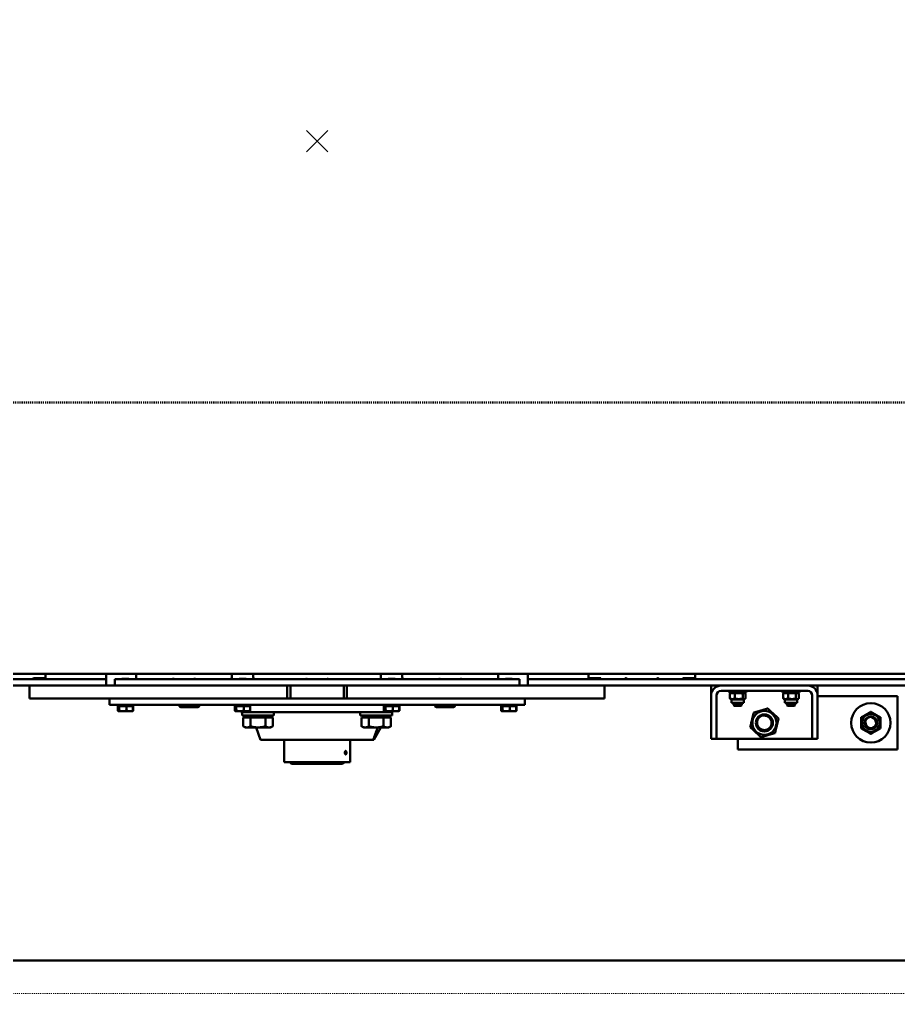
# Model space of a CAD drawing. Header units: centimetres. Extents: x -678439 to 55805, y -426864 to 17948.
# Drawn here: x 46558.7 to 46641.3, y 16632.1 to 16723.5 of the extents above; entities that cross this region are included whole.
import ezdxf

# ---------------------------------------------------------------- set-up
doc = ezdxf.new("R2010")
doc.units = ezdxf.units.CM
doc.header["$LTSCALE"] = 0.01
doc.header["$MEASUREMENT"] = 0
doc.header["$PDMODE"] = 3
for name, pattern in [('AM_ISO09W050', [22.5, 12, -1.5, 3, -1.5, 3, -1.5]), ('Amconstr', [9999, 9999, 0]), ('IKEA Long Dashed', [2.5, 2, -0.5])]:
    doc.linetypes.add(name, pattern=pattern)
doc.layers.get('0').update_dxf_attribs({"lineweight": 0})
for name, color, linetype, lineweight in [('AM_CL', 1, 'Amconstr', 25), ('SSN_PBC-AM_0', 5, 'Continuous', 50), ('SSN_PBC-AM_11', 9, 'AM_ISO09W050', 18)]:
    doc.layers.add(name, color=color, linetype=linetype, lineweight=lineweight)

# ---------------------------------------------------------------- blocks, each defined once
blk = doc.blocks.new('PBC_3190_20-017-10022_D')
at = {"layer": 'AM_CL'}
blk.add_point((1600, 0), dxfattribs=at)
at = {"layer": 'SSN_PBC-AM_0'}
for p, q in [((78, -500), (3122, -500)), ((1345, -500), (1345, -504)), ((1402, -500), (1402, -505)), ((1430, -505), (1430, -500)), ((1520, -503), (1520, -500)), ((1540, -500), (1540, -503)), ((1660, -503), (1660, -500)), ((1680, -500), (1680, -503)), ((1770, -500), (1770, -505)), ((1798, -500), (1798, -505)), ((1855, -504), (1855, -500)), ((1955, -500), (1955, -504)), ((1397, -505), (38, -505)), ((38, -511), (1397, -511)), ((1330, -511), (1330, -523)), ((1333.5, -505), (1333.5, -504.5)), ((1334, -504), (1335.7, -504)), ((1345, -504), (1335.7, -504)), ((1340, -504), (1340, -504.5)), ((1340, -504.5), (1340, -505)), ((1345, -504), (1345, -504.5)), ((1345, -504.5), (1345, -505)), ((1397, -505), (1402, -505)), ((1402, -511), (1397, -511)), ((1402, -511), (1402, -505)), ((1410, -511), (1402, -511)), ((1410, -511), (1410, -505)), ((1790, -505), (1410, -505)), ((1790, -511), (1410, -511)), ((1416.77, -504.8), (1416.57, -505)), ((1416.74, -504.82), (1416.74, -505)), ((1416.77, -504.8), (1423.23, -504.8)), ((1423.23, -504.8), (1423.43, -505)), ((1423.26, -505), (1423.26, -504.82)), ((1485, -505), (1485, -504.5)), ((1485, -505), (1485, -504.5)), ((1526.77, -504.8), (1526.57, -505)), ((1526.74, -504.82), (1526.74, -505)), ((1526.77, -504.8), (1533.23, -504.8)), ((1533.23, -504.8), (1533.43, -505)), ((1533.26, -505), (1533.26, -504.82)), ((1572, -523), (1572, -511)), ((1575, -511), (1575, -523)), ((1625, -511), (1625, -523)), ((1628, -511), (1628, -523)), ((1666.77, -504.8), (1666.57, -505)), ((1666.74, -504.82), (1666.74, -505)), ((1666.77, -504.8), (1673.23, -504.8)), ((1673.23, -504.8), (1673.43, -505)), ((1673.26, -505), (1673.26, -504.82)), ((1715, -504.5), (1715, -505)), ((1715, -505), (1715, -504.5)), ((1776.77, -504.8), (1776.57, -505)), ((1776.74, -504.82), (1776.74, -505)), ((1776.77, -504.8), (1783.23, -504.8)), ((1783.23, -504.8), (1783.43, -505)), ((1783.26, -505), (1783.26, -504.82)), ((1790, -511), (1790, -505)), ((1798, -511), (1790, -511)), ((1798, -505), (1803, -505)), ((1798, -505), (1798, -511)), ((1803, -511), (1798, -511)), ((3162, -505), (1803, -505)), ((3162, -511), (1803, -511)), ((1864.3, -504), (1855, -504)), ((1855, -504.5), (1855, -504)), ((1855, -505), (1855, -504.5)), ((1860, -504.5), (1860, -504)), ((1860, -505), (1860, -504.5)), ((1864.3, -504), (1866, -504)), ((1866.5, -504.5), (1866.5, -505)), ((1870, -523), (1870, -511)), ((1943.5, -505), (1943.5, -504.5)), ((1944, -504), (1945.7, -504)), ((1955, -504), (1945.7, -504)), ((1950, -504), (1950, -504.5)), ((1950, -504.5), (1950, -505)), ((1955, -504), (1955, -504.5)), ((1955, -504.5), (1955, -505)), ((1970, -520.3), (1970, -511)), ((2070, -511), (2070, -520.3)), ((1970, -520.3), (1970, -538.5)), ((1975, -538.5), (1975, -520.3)), ((1979.3, -516), (2060.7, -516)), ((1987, -517.6), (1987, -516)), ((1987, -517.6), (2003, -517.6)), ((1987.58, -518.58), (1987.58, -523.06)), ((1989.18, -517.6), (1988.02, -518.28)), ((1992.25, -518.58), (1992.25, -523.06)), ((1999.68, -518.58), (1999.68, -523.06)), ((2000.82, -517.6), (2001.98, -518.28)), ((2002.42, -518.58), (2002.42, -523.06)), ((2003, -517.6), (2003, -516)), ((2037, -517.6), (2037, -516)), ((2037, -517.6), (2053, -517.6)), ((2037.58, -518.58), (2037.58, -523.06)), ((2039.18, -517.6), (2038.02, -518.28)), ((2042.25, -518.58), (2042.25, -523.06)), ((2049.68, -518.58), (2049.68, -523.06)), ((2050.82, -517.6), (2051.98, -518.28)), ((2052.42, -518.58), (2052.42, -523.06)), ((2053, -517.6), (2053, -516)), ((2065, -538.5), (2065, -520.3)), ((2070, -538.5), (2070, -520.3)), ((2070, -521), (2145, -521)), ((2145, -521), (2145, -571)), ((1335, -523), (1330, -523)), ((1335, -523), (1562, -523)), ((1405, -523), (1405, -529)), ((1410, -529), (1405, -529)), ((1410, -523), (1790, -523)), ((1410, -529), (1790, -529)), ((1425.82, -529.8), (1414.18, -529.8)), ((1414.18, -530.4), (1414.18, -529.8)), ((1416, -529.8), (1416, -529)), ((1424, -529.8), (1424, -529)), ((1425.82, -530.4), (1425.82, -529.8)), ((1470.76, -529), (1470.76, -530.69)), ((1475.38, -529), (1475.38, -530.69)), ((1484.62, -529), (1484.62, -530.69)), ((1489.24, -529), (1489.24, -530.69)), ((1535.82, -529.8), (1524.18, -529.8)), ((1524.18, -530.4), (1524.18, -529.8)), ((1526, -529.8), (1526, -529)), ((1534, -529.8), (1534, -529)), ((1535.82, -530.4), (1535.82, -529.8)), ((1638, -523), (1865, -523)), ((1663.5, -529), (1663.5, -529.8)), ((1676.5, -529.8), (1663.5, -529.8)), ((1664.18, -530.4), (1664.18, -529.8)), ((1675.82, -530.4), (1675.82, -529.8)), ((1676.5, -529), (1676.5, -529.8)), ((1710.76, -529), (1710.76, -530.69)), ((1715.38, -529), (1715.38, -530.69)), ((1724.62, -529), (1724.62, -530.69)), ((1729.24, -529), (1729.24, -530.69)), ((1773.5, -529), (1773.5, -529.8)), ((1786.5, -529.8), (1773.5, -529.8)), ((1774.18, -530.4), (1774.18, -529.8)), ((1785.82, -530.4), (1785.82, -529.8)), ((1786.5, -529), (1786.5, -529.8)), ((1795, -529), (1790, -529)), ((1795, -529), (1795, -523)), ((1795, -523.1), (1845, -523.1)), ((1845, -523), (1845, -523.1)), ((1870, -523), (1865, -523)), ((1989.18, -524.04), (1988.02, -523.36)), ((2000.82, -524.04), (1989.18, -524.04)), ((1989.18, -524.04), (1989.18, -527.1)), ((2000.82, -527.1), (1989.18, -527.1)), ((1991, -527.1), (1991, -529.23)), ((1991, -529.23), (1999, -529.23)), ((1991.77, -530), (1991, -529.23)), ((1991.74, -527.1), (1991.74, -529.98)), ((1998.23, -530), (1991.77, -530)), ((1998.23, -530), (1999, -529.23)), ((1998.26, -529.98), (1998.26, -527.1)), ((1999, -527.1), (1999, -529.23)), ((2000.82, -524.04), (2001.98, -523.36)), ((2000.82, -524.04), (2000.82, -527.1)), ((2039.18, -524.04), (2038.02, -523.36)), ((2050.82, -524.04), (2039.18, -524.04)), ((2039.18, -524.04), (2039.18, -527.1)), ((2050.82, -527.1), (2039.18, -527.1)), ((2041, -527.1), (2041, -529.23)), ((2041, -529.23), (2049, -529.23)), ((2041.77, -530), (2041, -529.23)), ((2041.74, -527.1), (2041.74, -529.98)), ((2048.23, -530), (2041.77, -530)), ((2048.23, -530), (2049, -529.23)), ((2048.26, -529.98), (2048.26, -527.1)), ((2049, -527.1), (2049, -529.23)), ((2050.82, -524.04), (2051.98, -523.36)), ((2050.82, -524.04), (2050.82, -527.1)), ((1412.73, -530.4), (1412.73, -534.52)), ((1412.73, -530.4), (1413, -530.4)), ((1413, -530.4), (1413, -534.52)), ((1413, -530.4), (1414.15, -530.4)), ((1413.42, -535.06), (1413.25, -534.95)), ((1413.5, -535.1), (1413.42, -535.06)), ((1413.5, -535.1), (1413.58, -535.1)), ((1413.58, -535.1), (1417.64, -535.1)), ((1414.15, -530.4), (1414.15, -534.52)), ((1414.15, -530.4), (1421.14, -530.4)), ((1417.64, -535.1), (1424.07, -535.1)), ((1421.14, -530.4), (1427, -530.4)), ((1421.14, -530.4), (1421.14, -534.52)), ((1424.07, -535.1), (1426.5, -535.1)), ((1426.5, -535.1), (1426.58, -535.06)), ((1426.58, -535.06), (1426.75, -534.95)), ((1427, -530.4), (1427, -534.52)), ((1427, -530.4), (1427.27, -530.4)), ((1427.27, -530.4), (1427.27, -534.52)), ((1472, -531.4), (1470.76, -530.69)), ((1472, -531.4), (1473.07, -531.4)), ((1473.07, -531.4), (1480, -531.4)), ((1480, -531.4), (1486.93, -531.4)), ((1486.93, -531.4), (1488, -531.4)), ((1488, -531.4), (1489.24, -530.69)), ((1522.73, -530.4), (1522.73, -534.52)), ((1522.73, -530.4), (1523, -530.4)), ((1523, -530.4), (1523, -534.52)), ((1523, -530.4), (1524.15, -530.4)), ((1523.42, -535.06), (1523.25, -534.95)), ((1523.5, -535.1), (1523.42, -535.06)), ((1523.5, -535.1), (1523.58, -535.1)), ((1523.58, -535.1), (1527.64, -535.1)), ((1524.15, -530.4), (1524.15, -534.52)), ((1524.15, -530.4), (1531.14, -530.4)), ((1527.64, -535.1), (1534.07, -535.1)), ((1528.5, -535.1), (1528.5, -536)), ((1544.5, -536), (1528.5, -536)), ((1529.5, -539), (1529.5, -536)), ((1529.5, -539), (1559.5, -539)), ((1531.14, -530.4), (1537, -530.4)), ((1531.14, -530.4), (1531.14, -534.52)), ((1532.5, -539), (1532.5, -540.3)), ((1534.07, -535.1), (1536.5, -535.1)), ((1536.5, -535.1), (1536.58, -535.06)), ((1536.58, -535.06), (1536.75, -534.95)), ((1537, -530.4), (1537, -534.52)), ((1537, -530.4), (1537.27, -530.4)), ((1537.27, -530.4), (1537.27, -534.52)), ((1544.5, -536), (1655.5, -536)), ((1556.5, -539), (1556.5, -540.3)), ((1559.5, -539), (1559.5, -536)), ((1640.5, -539), (1640.5, -536)), ((1640.5, -539), (1670.5, -539)), ((1643.5, -539), (1643.5, -540.3)), ((1671.5, -536), (1655.5, -536)), ((1662.73, -530.4), (1662.73, -534.52)), ((1662.73, -530.4), (1663, -530.4)), ((1663, -530.4), (1663, -534.52)), ((1663, -530.4), (1664.15, -530.4)), ((1663.42, -535.06), (1663.25, -534.95)), ((1663.5, -535.1), (1663.42, -535.06)), ((1663.5, -535.1), (1663.58, -535.1)), ((1663.58, -535.1), (1667.64, -535.1)), ((1664.15, -530.4), (1664.15, -534.52)), ((1664.15, -530.4), (1671.14, -530.4)), ((1667.5, -539), (1667.5, -540.3)), ((1667.64, -535.1), (1674.07, -535.1)), ((1670.5, -539), (1670.5, -536)), ((1671.14, -530.4), (1677, -530.4)), ((1671.14, -530.4), (1671.14, -534.52)), ((1671.5, -535.1), (1671.5, -536)), ((1674.07, -535.1), (1676.5, -535.1)), ((1676.5, -535.1), (1676.58, -535.06)), ((1676.58, -535.06), (1676.75, -534.95)), ((1677, -530.4), (1677, -534.52)), ((1677, -530.4), (1677.27, -530.4)), ((1677.27, -530.4), (1677.27, -534.52)), ((1712, -531.4), (1710.76, -530.69)), ((1712, -531.4), (1713.07, -531.4)), ((1713.07, -531.4), (1720, -531.4)), ((1720, -531.4), (1726.93, -531.4)), ((1726.93, -531.4), (1728, -531.4)), ((1728, -531.4), (1729.24, -530.69)), ((1772.73, -530.4), (1772.73, -534.52)), ((1772.73, -530.4), (1773, -530.4)), ((1773, -530.4), (1773, -534.52)), ((1773, -530.4), (1774.15, -530.4)), ((1773.42, -535.06), (1773.25, -534.95)), ((1773.5, -535.1), (1773.42, -535.06)), ((1773.5, -535.1), (1773.58, -535.1)), ((1773.58, -535.1), (1777.64, -535.1)), ((1774.15, -530.4), (1774.15, -534.52)), ((1774.15, -530.4), (1781.14, -530.4)), ((1777.64, -535.1), (1784.07, -535.1)), ((1781.14, -530.4), (1787, -530.4)), ((1781.14, -530.4), (1781.14, -534.52)), ((1784.07, -535.1), (1786.5, -535.1)), ((1786.5, -535.1), (1786.58, -535.06)), ((1786.58, -535.06), (1786.75, -534.95)), ((1787, -530.4), (1787, -534.52)), ((1787, -530.4), (1787.27, -530.4)), ((1787.27, -530.4), (1787.27, -534.52)), ((1970, -561), (1970, -538.5)), ((1975, -538.5), (1975, -561)), ((2065, -561), (2065, -538.5)), ((2070, -538.5), (2070, -561)), ((1530.64, -541.1), (1537.57, -541.1)), ((1530.64, -541.1), (1530.64, -549.23)), ((1556.5, -540.3), (1532.5, -540.3)), ((1533.26, -541.1), (1533.26, -540.3)), ((1537.57, -541.1), (1551.43, -541.1)), ((1537.57, -541.1), (1537.57, -549.23)), ((1551.43, -541.1), (1551.43, -549.23)), ((1551.43, -541.1), (1558.36, -541.1)), ((1555.74, -541.1), (1555.74, -540.3)), ((1558.36, -541.1), (1558.36, -549.23)), ((1641.64, -541.1), (1648.57, -541.1)), ((1641.64, -541.1), (1641.64, -549.23)), ((1667.5, -540.3), (1643.5, -540.3)), ((1644.26, -541.1), (1644.26, -540.3)), ((1648.57, -541.1), (1662.43, -541.1)), ((1648.57, -541.1), (1648.57, -549.23)), ((1662.43, -541.1), (1662.43, -549.23)), ((1662.43, -541.1), (1669.36, -541.1)), ((1666.74, -541.1), (1666.74, -540.3)), ((1669.36, -541.1), (1669.36, -549.23)), ((1532.5, -550.3), (1530.64, -549.23)), ((1532.5, -550.3), (1534.11, -550.3)), ((1534.11, -550.3), (1544.5, -550.3)), ((1546.86, -562), (1542.65, -550.3)), ((1544.5, -550.3), (1554.89, -550.3)), ((1554.89, -550.3), (1556.5, -550.3)), ((1556.5, -550.3), (1558.36, -549.23)), ((1643.5, -550.3), (1641.64, -549.23)), ((1643.5, -550.3), (1645.11, -550.3)), ((1645.11, -550.3), (1655.5, -550.3)), ((1659.82, -550.3), (1653.14, -562)), ((1655.5, -550.3), (1665.89, -550.3)), ((1665.89, -550.3), (1667.5, -550.3)), ((1667.5, -550.3), (1669.36, -549.23)), ((1546.86, -562), (1652.61, -562)), ((1569, -583), (1569, -562)), ((1631, -583), (1631, -562)), ((1653.14, -562), (1652.61, -562)), ((1970, -561), (1975, -561)), ((2065, -561), (1975, -561)), ((1995, -571), (1995, -561)), ((2065, -561), (2070, -561)), ((1626.27, -574), (1626.56, -573)), ((1626.56, -575), (1626.27, -574)), ((1626.27, -574), (1627.42, -574)), ((1626.56, -573), (1627.14, -573)), ((1627.14, -575), (1626.56, -575)), ((1627.14, -573), (1627.42, -574)), ((1627.42, -574), (1627.14, -575)), ((1627.3, -572.72), (1627.28, -572.69)), ((1627.3, -575.28), (1627.28, -575.31)), ((2145, -571), (1995, -571)), ((1631, -583), (1569, -583)), ((1575, -583), (1575, -583.5)), ((1575, -583.5), (1625, -583.5)), ((1576, -584.5), (1575, -583.5)), ((1624, -584.5), (1576, -584.5)), ((1624, -584.5), (1625, -583.5)), ((1625, -583), (1625, -583.5)), ((1625.93, -583.01), (1625.93, -583)), ((1628, -583.01), (1625.93, -583.01)), ((1626.73, -583.01), (1626.73, -583.01)), ((1626.73, -583.01), (1626.88, -583.01)), ((1626.88, -583.01), (1626.88, -583.01)), ((1626.88, -583.01), (1627.38, -583.01)), ((1627.38, -583.01), (1627.38, -583.01)), ((1627.38, -583.01), (1627.55, -583.01)), ((1627.55, -583.01), (1627.55, -583.01)), ((1627.66, -583.01), (1627.66, -583.01)), ((1627.66, -583.01), (1627.82, -583.01)), ((1627.82, -583.01), (1627.82, -583.01)), ((1627.82, -583.01), (1628.31, -583.01)), ((1628, -583.01), (1628, -583)), ((1630.07, -583.01), (1628, -583.01)), ((1628.31, -583.01), (1628.31, -583.01)), ((1628.31, -583.01), (1628.48, -583.01)), ((1628.48, -583.01), (1628.48, -583.01)), ((1628.59, -583.01), (1628.59, -583.01)), ((1628.59, -583.01), (1628.75, -583.01)), ((1628.75, -583.01), (1629.24, -583.01)), ((1628.75, -583.01), (1628.75, -583.01)), ((1629.24, -583.01), (1629.24, -583.01)), ((1629.24, -583.01), (1629.4, -583.01)), ((1629.4, -583.01), (1629.4, -583.01)), ((1630.07, -583.01), (1630.07, -583))]:
    blk.add_line(p, q, dxfattribs=at)
for centre, radius in [((2120, -546), 18.5), ((2020, -546), 11.25), ((2020, -546), 8), ((2020, -546), 8), ((2020, -546), 7), ((2120, -546), 8.3), ((2120, -546), 6), ((2120, -546), 6), ((2120, -546), 5.5)]:
    blk.add_circle(centre, radius, dxfattribs=at)
for centre, radius, start, end in [((1334, -504.5), 0.5, 90, 180), ((1465, -505), 0.5, 0, 180), ((1485, -505), 0.5, 0, 180), ((1518, -503), 2, 270, 0), ((1542, -503), 2, 180, 270), ((1590, -505), 0.5, 0, 180), ((1610, -505), 0.5, 0, 180), ((1658, -503), 2, 270, 0), ((1682, -503), 2, 180, 270), ((1715, -505), 0.5, 0, 180), ((1735, -505), 0.5, 0, 180), ((1866, -504.5), 0.5, 0, 90), ((1890, -505), 1, 0, 180), ((1920, -505), 1, 0, 180), ((1944, -504.5), 0.5, 90, 180), ((1979.3, -520.3), 9.3, 90, 180), ((2060.7, -520.3), 9.3, 0, 90), ((1979.3, -520.3), 4.3, 90, 180), ((2060.7, -520.3), 4.3, 0, 90), ((2020, -546), 6.79, 170, 80), ((2120, -546), 4.95, 170, 80)]:
    blk.add_arc(centre, radius, start, end, dxfattribs=at)
blk.add_ellipse((1626.85, -574), major_axis=(0, 1.57), ratio=0.5, dxfattribs=at)
for major_axis, start_param, end_param in [((0, 1.6), 5.667706, 6.267277), ((0, -1.6), 0.015908, 0.61548)]:
    blk.add_ellipse((1626.82, -574), major_axis=major_axis, ratio=0.5, start_param=start_param, end_param=end_param, dxfattribs=at)
for points, weights in [([(1992.25, -518.58), (1989.92, -517.49), (1987.58, -518.58)], [1, 1.15470053838, 1]), ([(1987.58, -518.58), (1987.8, -518.4), (1988.02, -518.28)], [1, 1.02264619613, 1.03866216066]), ([(1999.68, -518.58), (1995.97, -517.49), (1992.25, -518.58)], [1, 1.15470053838, 1]), ([(2002.42, -518.58), (2001.05, -517.49), (1999.68, -518.58)], [1, 1.15470053838, 1]), ([(2042.25, -518.58), (2039.92, -517.49), (2037.58, -518.58)], [1, 1.15470053838, 1]), ([(2037.58, -518.58), (2037.8, -518.4), (2038.02, -518.28)], [1, 1.02264619613, 1.03866216066]), ([(2049.68, -518.58), (2045.97, -517.49), (2042.25, -518.58)], [1, 1.15470053838, 1]), ([(2052.42, -518.58), (2051.05, -517.49), (2049.68, -518.58)], [1, 1.15470053838, 1]), ([(1987.58, -523.06), (1989.92, -524.15), (1992.25, -523.06)], [1, 1.15470053838, 1]), ([(1988.02, -523.36), (1987.8, -523.24), (1987.58, -523.06)], [1.03866216066, 1.02264619613, 1]), ([(1992.25, -523.06), (1995.97, -524.15), (1999.68, -523.06)], [1, 1.15470053838, 1]), ([(1999.68, -523.06), (2001.05, -524.15), (2002.42, -523.06)], [1, 1.15470053838, 1]), ([(2037.58, -523.06), (2039.92, -524.15), (2042.25, -523.06)], [1, 1.15470053838, 1]), ([(2038.02, -523.36), (2037.8, -523.24), (2037.58, -523.06)], [1.03866216066, 1.02264619613, 1]), ([(2042.25, -523.06), (2045.97, -524.15), (2049.68, -523.06)], [1, 1.15470053838, 1]), ([(2049.68, -523.06), (2051.05, -524.15), (2052.42, -523.06)], [1, 1.15470053838, 1]), ([(1413.25, -534.95), (1413, -534.81), (1412.73, -534.52)], [1.01897413893, 1.01872771585, 1]), ([(1412.73, -534.52), (1412.91, -534.59), (1413.08, -534.66)], [1, 1.00474743668, 1.00830724356]), ([(1413, -534.52), (1413.31, -535.1), (1413.58, -535.1)], [1, 1.0379548493, 1]), ([(1413.58, -535.1), (1413.84, -535.1), (1414.15, -534.52)], [1, 1.0379548493, 1]), ([(1414.15, -534.52), (1416.02, -535.1), (1417.64, -535.1)], [1, 1.0379548493, 1]), ([(1417.64, -535.1), (1419.27, -535.1), (1421.14, -534.52)], [1, 1.0379548493, 1]), ([(1421.14, -534.52), (1422.71, -535.1), (1424.07, -535.1)], [1, 1.0379548493, 1]), ([(1424.07, -535.1), (1425.43, -535.1), (1427, -534.52)], [1, 1.0379548493, 1]), ([(1427, -534.52), (1426.77, -534.94), (1426.58, -535.06)], [1, 1.02740430867, 1.01523548518]), ([(1426.64, -535.01), (1426.94, -534.88), (1427.27, -534.52)], [1.01808239437, 1.0230987557, 1]), ([(1470.76, -530.69), (1472, -531.4), (1473.07, -531.4)], [1, 1.0379548493, 1]), ([(1473.07, -531.4), (1474.14, -531.4), (1475.38, -530.69)], [1, 1.0379548493, 1]), ([(1475.38, -530.69), (1477.86, -531.4), (1480, -531.4)], [1, 1.0379548493, 1]), ([(1480, -531.4), (1482.14, -531.4), (1484.62, -530.69)], [1, 1.0379548493, 1]), ([(1484.62, -530.69), (1485.86, -531.4), (1486.93, -531.4)], [1, 1.0379548493, 1]), ([(1486.93, -531.4), (1488, -531.4), (1489.24, -530.69)], [1, 1.0379548493, 1]), ([(1523.25, -534.95), (1523, -534.81), (1522.73, -534.52)], [1.01897413893, 1.01872771585, 1]), ([(1522.73, -534.52), (1522.91, -534.59), (1523.08, -534.66)], [1, 1.00474743668, 1.00830724356]), ([(1523, -534.52), (1523.31, -535.1), (1523.58, -535.1)], [1, 1.0379548493, 1]), ([(1523.58, -535.1), (1523.84, -535.1), (1524.15, -534.52)], [1, 1.0379548493, 1]), ([(1524.15, -534.52), (1526.02, -535.1), (1527.64, -535.1)], [1, 1.0379548493, 1]), ([(1527.64, -535.1), (1529.27, -535.1), (1531.14, -534.52)], [1, 1.0379548493, 1]), ([(1531.14, -534.52), (1532.71, -535.1), (1534.07, -535.1)], [1, 1.0379548493, 1]), ([(1534.07, -535.1), (1535.43, -535.1), (1537, -534.52)], [1, 1.0379548493, 1]), ([(1537, -534.52), (1536.77, -534.94), (1536.58, -535.06)], [1, 1.02740430867, 1.01523548518]), ([(1536.64, -535.01), (1536.94, -534.88), (1537.27, -534.52)], [1.01808239437, 1.0230987557, 1]), ([(1663.25, -534.95), (1663, -534.81), (1662.73, -534.52)], [1.01897413893, 1.01872771585, 1]), ([(1662.73, -534.52), (1662.91, -534.59), (1663.08, -534.66)], [1, 1.00474743668, 1.00830724356]), ([(1663, -534.52), (1663.31, -535.1), (1663.58, -535.1)], [1, 1.0379548493, 1]), ([(1663.58, -535.1), (1663.84, -535.1), (1664.15, -534.52)], [1, 1.0379548493, 1]), ([(1664.15, -534.52), (1666.02, -535.1), (1667.64, -535.1)], [1, 1.0379548493, 1]), ([(1667.64, -535.1), (1669.27, -535.1), (1671.14, -534.52)], [1, 1.0379548493, 1]), ([(1671.14, -534.52), (1672.71, -535.1), (1674.07, -535.1)], [1, 1.0379548493, 1]), ([(1674.07, -535.1), (1675.43, -535.1), (1677, -534.52)], [1, 1.0379548493, 1]), ([(1677, -534.52), (1676.77, -534.94), (1676.58, -535.06)], [1, 1.02740430867, 1.01523548518]), ([(1676.64, -535.01), (1676.94, -534.88), (1677.27, -534.52)], [1.01808239437, 1.0230987557, 1]), ([(1710.76, -530.69), (1712, -531.4), (1713.07, -531.4)], [1, 1.0379548493, 1]), ([(1713.07, -531.4), (1714.14, -531.4), (1715.38, -530.69)], [1, 1.0379548493, 1]), ([(1715.38, -530.69), (1717.86, -531.4), (1720, -531.4)], [1, 1.0379548493, 1]), ([(1720, -531.4), (1722.14, -531.4), (1724.62, -530.69)], [1, 1.0379548493, 1]), ([(1724.62, -530.69), (1725.86, -531.4), (1726.93, -531.4)], [1, 1.0379548493, 1]), ([(1726.93, -531.4), (1728, -531.4), (1729.24, -530.69)], [1, 1.0379548493, 1]), ([(1773.25, -534.95), (1773, -534.81), (1772.73, -534.52)], [1.01897413893, 1.01872771585, 1]), ([(1772.73, -534.52), (1772.91, -534.59), (1773.08, -534.66)], [1, 1.00474743668, 1.00830724356]), ([(1773, -534.52), (1773.31, -535.1), (1773.58, -535.1)], [1, 1.0379548493, 1]), ([(1773.58, -535.1), (1773.84, -535.1), (1774.15, -534.52)], [1, 1.0379548493, 1]), ([(1774.15, -534.52), (1776.02, -535.1), (1777.64, -535.1)], [1, 1.0379548493, 1]), ([(1777.64, -535.1), (1779.27, -535.1), (1781.14, -534.52)], [1, 1.0379548493, 1]), ([(1781.14, -534.52), (1782.71, -535.1), (1784.07, -535.1)], [1, 1.0379548493, 1]), ([(1784.07, -535.1), (1785.43, -535.1), (1787, -534.52)], [1, 1.0379548493, 1]), ([(1787, -534.52), (1786.77, -534.94), (1786.58, -535.06)], [1, 1.02740430867, 1.01523548518]), ([(1786.64, -535.01), (1786.94, -534.88), (1787.27, -534.52)], [1.01808239437, 1.0230987557, 1]), ([(2006.72, -549.94), (2008.33, -543.2), (2009.94, -536.47)], [1, 1.15470053838, 1]), ([(2009.94, -536.47), (2016.59, -534.5), (2023.23, -532.53)], [1, 1.15470053838, 1]), ([(2023.23, -532.53), (2028.26, -537.29), (2033.28, -542.06)], [1, 1.15470053838, 1]), ([(2111, -540.8), (2115.5, -538.21), (2120, -535.61)], [1, 1.15470053838, 1]), ([(2120, -535.61), (2124.5, -538.21), (2129, -540.8)], [1, 1.15470053838, 1]), ([(2033.28, -542.06), (2031.67, -548.8), (2030.06, -555.53)], [1, 1.15470053838, 1]), ([(2111, -551.2), (2111, -546), (2111, -540.8)], [1, 1.15470053838, 1]), ([(2129, -540.8), (2129, -546), (2129, -551.2)], [1, 1.15470053838, 1]), ([(1530.64, -549.23), (1532.5, -550.3), (1534.11, -550.3)], [1, 1.0379548493, 1]), ([(1534.11, -550.3), (1535.72, -550.3), (1537.57, -549.23)], [1, 1.0379548493, 1]), ([(1537.57, -549.23), (1541.28, -550.3), (1544.5, -550.3)], [1, 1.0379548493, 1]), ([(1544.5, -550.3), (1547.72, -550.3), (1551.43, -549.23)], [1, 1.0379548493, 1]), ([(1551.43, -549.23), (1553.28, -550.3), (1554.89, -550.3)], [1, 1.0379548493, 1]), ([(1554.89, -550.3), (1556.5, -550.3), (1558.36, -549.23)], [1, 1.0379548493, 1]), ([(1641.64, -549.23), (1643.5, -550.3), (1645.11, -550.3)], [1, 1.0379548493, 1]), ([(1645.11, -550.3), (1646.72, -550.3), (1648.57, -549.23)], [1, 1.0379548493, 1]), ([(1648.57, -549.23), (1652.28, -550.3), (1655.5, -550.3)], [1, 1.0379548493, 1]), ([(1652.61, -562), (1654.65, -556.38), (1656.86, -550.3)], [1, 1.00157595396, 1.00166894903]), ([(1655.5, -550.3), (1658.72, -550.3), (1662.43, -549.23)], [1, 1.0379548493, 1]), ([(1662.43, -549.23), (1664.28, -550.3), (1665.89, -550.3)], [1, 1.0379548493, 1]), ([(1665.89, -550.3), (1667.5, -550.3), (1669.36, -549.23)], [1, 1.0379548493, 1]), ([(2016.77, -559.47), (2011.74, -554.71), (2006.72, -549.94)], [1, 1.15470053838, 1]), ([(2030.06, -555.53), (2023.41, -557.5), (2016.77, -559.47)], [1, 1.15470053838, 1]), ([(2120, -556.39), (2115.5, -553.79), (2111, -551.2)], [1, 1.15470053838, 1]), ([(2129, -551.2), (2124.5, -553.79), (2120, -556.39)], [1, 1.15470053838, 1])]:
    blk.add_rational_spline(points, weights, degree=2, dxfattribs=at)
for points, knots in [([(1626.15, -574.86), (1626.12, -574.78), (1626.09, -574.7), (1626.03, -574.41), (1626, -574.2), (1626, -574), (1626, -573.8), (1626.03, -573.59), (1626.09, -573.3), (1626.12, -573.22), (1626.15, -573.14)], [0.8722819, 0.8722819, 0.8722819, 0.8722819, 0.899315, 0.899315, 0.9594619, 0.9594619, 0.9594619, 1.0196087, 1.0196087, 1.0466419, 1.0466419, 1.0466419, 1.0466419]), ([(1626.15, -573.14), (1626.15, -573.13), (1626.15, -573.12), (1626.19, -573.02), (1626.23, -572.94), (1626.3, -572.8), (1626.34, -572.73), (1626.44, -572.61), (1626.48, -572.56), (1626.59, -572.48), (1626.64, -572.45), (1626.74, -572.41), (1626.8, -572.4), (1626.85, -572.4)], [10.51094, 10.51094, 10.51094, 10.51094, 10.549238, 10.549238, 10.850645, 10.850645, 11.152052, 11.152052, 11.453458, 11.453458, 11.754865, 11.754865, 12.056272, 12.056272, 12.056272, 12.056272]), ([(1626.85, -575.6), (1626.8, -575.6), (1626.74, -575.59), (1626.64, -575.55), (1626.59, -575.52), (1626.48, -575.44), (1626.44, -575.39), (1626.34, -575.27), (1626.3, -575.2), (1626.23, -575.06), (1626.19, -574.98), (1626.15, -574.88), (1626.15, -574.87), (1626.15, -574.86)], [7.233763, 7.233763, 7.233763, 7.233763, 7.53517, 7.53517, 7.836577, 7.836577, 8.137983, 8.137983, 8.43939, 8.43939, 8.740797, 8.740797, 8.779095, 8.779095, 8.779095, 8.779095]), ([(1626.85, -572.4), (1626.9, -572.4), (1626.95, -572.41), (1627.05, -572.45), (1627.1, -572.48), (1627.2, -572.56), (1627.24, -572.61), (1627.32, -572.73), (1627.36, -572.8), (1627.4, -572.89), (1627.41, -572.91), (1627.42, -572.93)], [2.411254, 2.411254, 2.411254, 2.411254, 2.712661, 2.712661, 3.014068, 3.014068, 3.315475, 3.315475, 3.616881, 3.616881, 3.705121, 3.705121, 3.705121, 3.705121]), ([(1627.42, -575.07), (1627.41, -575.09), (1627.4, -575.11), (1627.36, -575.2), (1627.32, -575.27), (1627.24, -575.39), (1627.2, -575.44), (1627.1, -575.52), (1627.05, -575.55), (1626.95, -575.59), (1626.9, -575.6), (1626.85, -575.6)], [5.939897, 5.939897, 5.939897, 5.939897, 6.028136, 6.028136, 6.329543, 6.329543, 6.63095, 6.63095, 6.932356, 6.932356, 7.233763, 7.233763, 7.233763, 7.233763])]:
    blk.add_open_spline(points, degree=3, knots=knots, dxfattribs=at)
at = {"layer": 'SSN_PBC-AM_11'}
blk.add_line((0, -800), (3200, -800), dxfattribs=at)
blk = doc.blocks.new('A$C4BDE36F2')
at = {"layer": 'SSN_PBC-AM_0'}
blk.add_lwpolyline([(-4.665, -4.49919), (-1.795, -4.49919), (-1.795, -6.03719), (-4.665, -6.03719)], close=True, dxfattribs=at)
at = {"layer": 'SSN_PBC-AM_0', "xscale": 0.001, "yscale": 0.001, "zscale": 0.001}
blk.add_blockref('PBC_3190_20-017-10022_D', (-4.83, -5.26819), dxfattribs=at)

msp = doc.modelspace()

# ---------------------------------------------------------------- linework, layer by layer
at = {"color": 160, "linetype": 'IKEA Long Dashed', "lineweight": 50}
msp.add_line((47047.234, 16687.523), (45923.609, 16687.523), dxfattribs=at)

# ---------------------------------------------------------------- block references
at = {"ltscale": 2000, "xscale": 100, "yscale": 100, "zscale": 100}
msp.add_blockref('A$C4BDE36F2', (46909.683, 17238.871), dxfattribs=at)

doc.saveas('drawing.dxf')
